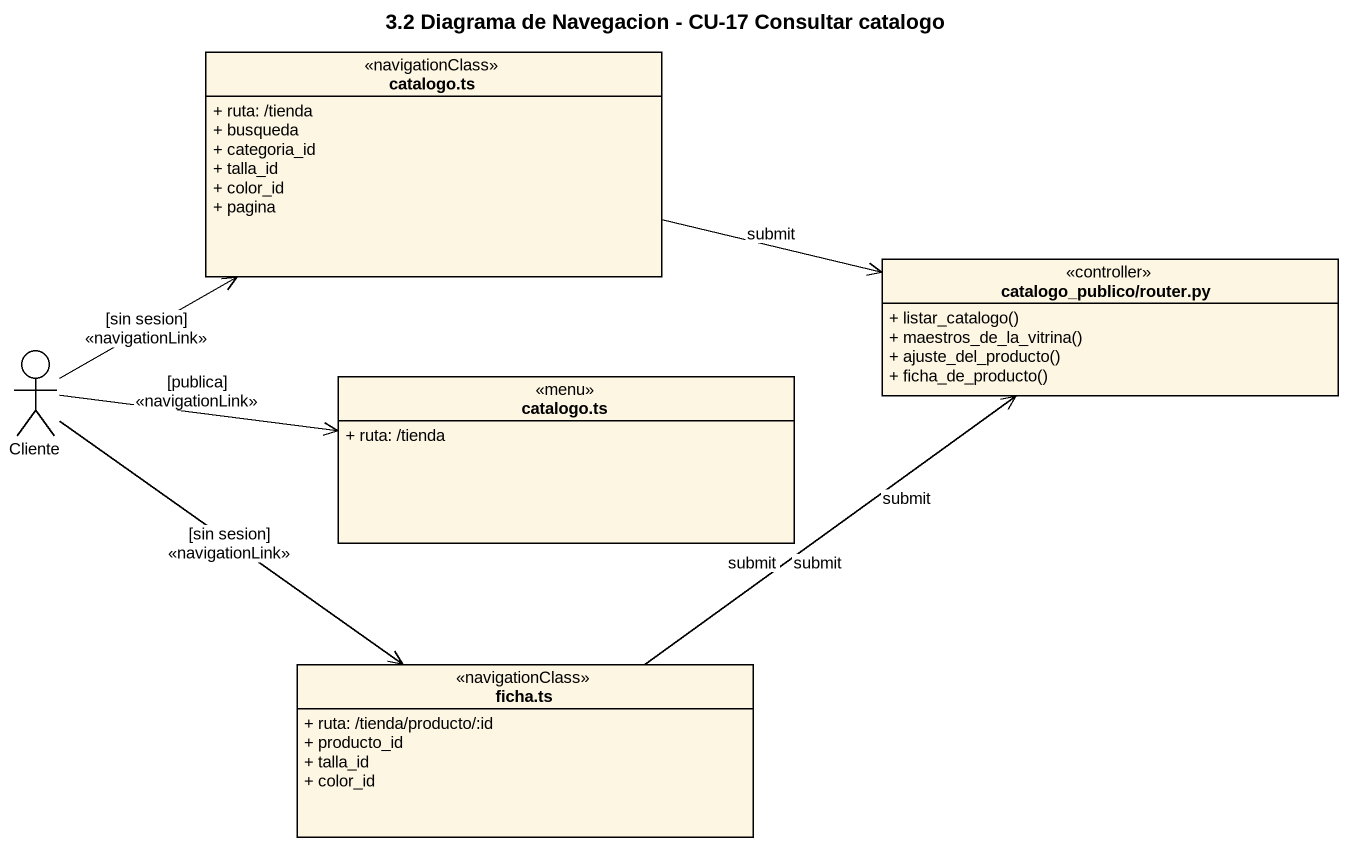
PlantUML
@startuml
title 3.2 Diagrama de Navegacion - CU-17 Consultar catalogo
allowmixing
hide circle
hide empty members
skinparam classAttributeIconSize 0
class "catalogo.ts" as catalogo_ts <<navigationClass>> {
  + ruta: /tienda
  + busqueda
  + categoria_id
  + talla_id
  + color_id
  + pagina
}
class "catalogo_publico/router.py" as catalogo_publico_router_py <<controller>> {
  + listar_catalogo()
  + maestros_de_la_vitrina()
  + ajuste_del_producto()
  + ficha_de_producto()
}
actor Cliente
class "catalogo.ts" as catalogo_ts_2 <<menu>> {
  + ruta: /tienda
}
class "ficha.ts" as ficha_ts <<navigationClass>> {
  + ruta: /tienda/producto/:id
  + producto_id
  + talla_id
  + color_id
}
catalogo_ts -right-> catalogo_publico_router_py : submit
Cliente -up-> catalogo_ts : [sin sesion]\n<<navigationLink>>
Cliente -right-> catalogo_ts_2 : [publica]\n<<navigationLink>>
Cliente --> ficha_ts : [sin sesion]\n<<navigationLink>>
ficha_ts -up-> catalogo_publico_router_py : submit
ficha_ts -up-> catalogo_publico_router_py : submit
ficha_ts -up-> catalogo_publico_router_py : submit
@enduml
